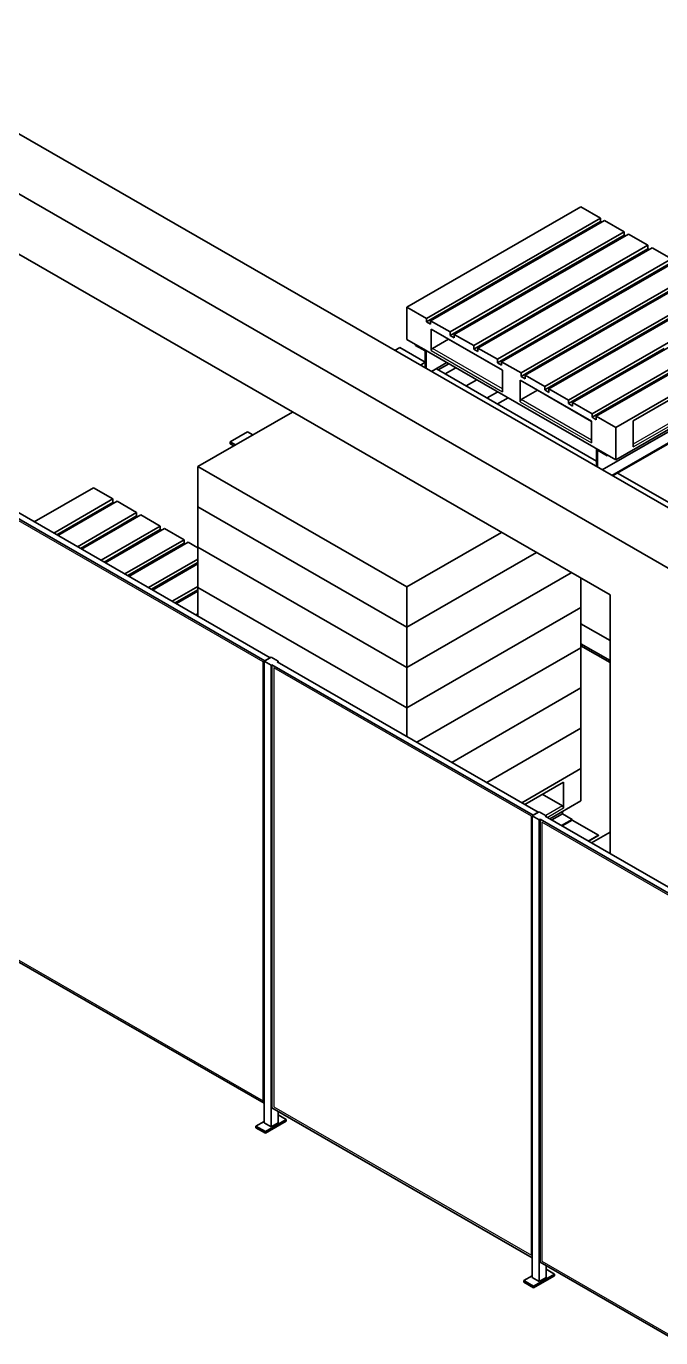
# Model space of a CAD drawing. Header units: millimetres. Extents: x 0 to 84100, y 0 to 59400.
# Drawn here: x 49213 to 51790, y 23918 to 29242 of the extents above; entities that cross this region are included whole.
import ezdxf

# ---------------------------------------------------------------- set-up
doc = ezdxf.new("R2010")
doc.units = ezdxf.units.MM
doc.header["$LTSCALE"] = 100
doc.layers.add('Visible (ISO)', color=7, linetype='Continuous', lineweight=35)
doc.layers.add('Visible Narrow (ISO)', color=7, linetype='Continuous', lineweight=25)

msp = doc.modelspace()

# ---------------------------------------------------------------- linework, layer by layer
at = {"layer": 'Visible (ISO)'}
for p, q in [((62213.72, 21056.92), (46374.53, 30178.1)), ((54842.13, 25546.25), (46798.79, 30178.1)), ((51583.55, 26933.16), (46586.66, 29810.68)), ((51465.7, 28508.91), (50758.59, 28101.72)), ((51465.7, 28508.91), (51544.89, 28463.31)), ((50837.79, 28056.11), (51544.89, 28463.31)), ((51561.86, 28453.53), (50854.76, 28046.34)), ((51474.18, 28408.69), (51544.89, 28449.41)), ((51544.89, 28463.31), (51544.89, 28449.41)), ((51544.89, 28449.41), (51549.8, 28446.58)), ((51561.86, 28453.53), (51641.06, 28407.93)), ((50933.95, 28000.73), (51641.06, 28407.93)), ((51658.03, 28398.15), (50950.92, 27990.96)), ((51474.18, 28408.69), (51226.7, 28266.17)), ((51479.09, 28405.86), (51474.18, 28408.69)), ((51570.35, 28353.31), (51641.06, 28394.03)), ((51641.06, 28407.93), (51641.06, 28394.03)), ((51641.06, 28394.03), (51645.96, 28391.21)), ((51658.03, 28398.15), (51737.23, 28352.55)), ((51030.12, 27945.35), (51737.23, 28352.55)), ((51754.2, 28342.78), (51047.09, 27935.58)), ((51570.35, 28353.31), (51322.86, 28210.79)), ((51394.99, 28357.43), (51394.99, 28363.08)), ((51554.73, 28344.32), (51559.64, 28341.49)), ((51575.25, 28350.49), (51570.35, 28353.31)), ((51666.52, 28297.93), (51737.23, 28338.65)), ((51737.23, 28352.55), (51737.23, 28338.65)), ((51737.23, 28338.65), (51742.13, 28335.83)), ((51754.2, 28342.78), (51833.39, 28297.17)), ((51126.29, 27889.97), (51833.39, 28297.17)), ((51850.36, 28287.4), (51143.26, 27880.2)), ((51666.52, 28297.93), (51419.03, 28155.41)), ((51483.75, 28303.44), (51488.65, 28300.62)), ((51493.98, 28303.68), (51493.98, 28309.33)), ((51647.72, 28287.11), (51652.62, 28284.28)), ((51650.9, 28288.94), (51655.8, 28286.11)), ((51671.42, 28295.11), (51666.52, 28297.93)), ((51762.68, 28242.55), (51833.39, 28283.27)), ((51155.99, 28225.45), (50908.5, 28082.93)), ((51155.99, 28225.45), (51226.7, 28266.17)), ((51160.89, 28222.63), (51155.99, 28225.45)), ((51222.45, 27834.6), (51929.56, 28241.79)), ((51226.7, 28266.17), (51231.6, 28263.35)), ((51946.53, 28232.02), (51239.42, 27824.82)), ((51762.68, 28242.55), (51515.2, 28100.03)), ((51549.83, 28230.73), (51554.73, 28227.91)), ((51569.2, 28236.24), (51564.3, 28239.07)), ((51579.92, 28248.06), (51584.82, 28245.24)), ((51743.89, 28231.73), (51748.79, 28228.9)), ((51747.07, 28233.56), (51751.97, 28230.74)), ((51767.59, 28239.73), (51762.68, 28242.55)), ((51252.15, 28170.07), (51004.66, 28027.55)), ((51076.79, 28174.2), (51076.79, 28179.84)), ((51252.15, 28170.07), (51322.86, 28210.79)), ((51257.06, 28167.25), (51252.15, 28170.07)), ((51318.62, 27779.22), (52025.73, 28186.41)), ((51322.86, 28210.79), (51327.77, 28207.97)), ((52042.7, 28176.64), (51335.59, 27769.44)), ((51479.84, 28189.47), (51419.86, 28154.93)), ((51479.01, 28189.95), (51479.84, 28189.47)), ((51479.84, 28189.47), (51479.84, 28184.78)), ((51512.3, 28203.48), (51507.4, 28206.3)), ((51858.85, 28187.17), (51611.36, 28044.65)), ((51645.99, 28175.36), (51650.9, 28172.53)), ((51665.37, 28180.86), (51660.47, 28183.69)), ((51676.08, 28192.68), (51680.99, 28189.86)), ((51348.32, 28114.69), (51100.83, 27972.17)), ((51165.55, 28120.2), (51170.45, 28117.38)), ((51175.78, 28120.45), (51175.78, 28126.09)), ((51236.54, 28161.08), (51241.44, 28158.25)), ((51348.32, 28114.69), (51419.03, 28155.41)), ((51353.22, 28111.87), (51348.32, 28114.69)), ((51414.79, 27723.84), (52121.89, 28131.03)), ((51419.03, 28155.41), (51423.93, 28152.59)), ((52138.86, 28121.26), (51431.76, 27714.07)), ((51608.47, 28148.1), (51603.57, 28150.92)), ((51955.02, 28131.79), (51707.53, 27989.28)), ((51742.16, 28119.98), (51747.06, 28117.15)), ((51761.54, 28125.49), (51756.63, 28128.31)), ((51772.25, 28137.3), (51777.15, 28134.48)), ((51783.9, 28144.01), (51783.9, 28138.36)), ((50837.79, 28056.11), (50758.59, 28101.72)), ((50758.59, 28101.72), (50758.59, 27970.09)), ((50837.79, 28042.21), (50908.5, 28082.93)), ((50908.5, 28082.93), (50913.4, 28080.11)), ((51444.49, 28059.31), (51197, 27916.8)), ((51261.72, 28064.82), (51266.62, 28062)), ((51337.33, 28102.72), (51332.43, 28105.54)), ((51332.7, 28105.7), (51337.61, 28102.88)), ((51333.54, 28105.22), (51333.26, 28105.06)), ((51444.49, 28059.31), (51515.2, 28100.03)), ((51449.39, 28056.49), (51444.49, 28059.31)), ((51510.95, 27668.46), (52218.06, 28075.66)), ((51515.2, 28100.03), (51520.1, 28097.21)), ((51523.29, 28099.05), (51518.39, 28101.87)), ((52235.03, 28065.88), (51527.92, 27658.69)), ((51704.64, 28092.72), (51699.73, 28095.54)), ((50837.79, 28042.21), (50837.79, 28056.11)), ((50854.76, 28032.44), (50837.79, 28042.21)), ((50933.95, 28000.73), (50854.76, 28046.34)), ((50854.76, 28046.34), (50854.76, 28032.44)), ((50857.59, 27925.35), (50857.59, 28012.82)), ((50857.59, 28012.82), (51147.5, 27845.87)), ((50933.95, 27986.83), (51004.66, 28027.55)), ((51004.66, 28027.55), (51009.57, 28024.73)), ((51246.93, 28055.35), (51101.66, 27971.69)), ((51251, 28053.01), (51246.1, 28055.83)), ((51540.65, 28003.94), (51293.16, 27861.42)), ((51357.88, 28009.44), (51362.79, 28006.62)), ((51433.5, 28047.34), (51428.59, 28050.16)), ((51428.87, 28050.32), (51433.77, 28047.5)), ((51540.65, 28003.94), (51611.36, 28044.65)), ((51545.55, 28001.11), (51540.65, 28003.94)), ((51607.12, 27613.08), (52314.23, 28020.28)), ((51611.36, 28044.65), (51616.27, 28041.83)), ((51619.46, 28043.67), (51614.55, 28046.49)), ((51607.12, 27481.46), (50758.59, 27970.09)), ((50862.54, 27933.92), (50928.3, 27971.79)), ((50928.3, 27972.1), (50928.3, 27971.79)), ((50928.3, 27971.79), (50928.57, 27971.95)), ((51147.5, 27845.56), (50928.3, 27971.79)), ((50933.95, 27986.83), (50933.95, 28000.73)), ((50950.92, 27977.06), (50933.95, 27986.83)), ((50944.19, 27962.95), (50943.91, 27962.8)), ((51030.12, 27945.35), (50950.92, 27990.96)), ((50950.92, 27990.96), (50950.92, 27977.06)), ((51030.12, 27931.45), (51100.83, 27972.17)), ((51100.83, 27972.17), (51105.73, 27969.35)), ((51347.17, 27997.63), (51342.27, 28000.45)), ((51454.05, 27954.06), (51458.95, 27951.24)), ((51465.7, 27960.77), (51465.7, 27955.13)), ((51636.82, 27948.56), (51707.53, 27989.28)), ((51707.53, 27989.28), (51712.43, 27986.45)), ((51715.62, 27988.29), (51710.72, 27991.11)), ((50710.3, 27925.61), (50730.31, 27937.14)), ((50833.53, 27877.69), (50730.31, 27937.14)), ((50793.95, 27949.73), (50836.37, 27925.3)), ((50793.95, 27946.46), (50793.95, 27949.73)), ((50793.95, 27946.46), (50833.55, 27923.66)), ((50833.55, 27923.66), (50833.55, 27854.64)), ((50836.37, 27853.01), (50836.37, 27925.3)), ((51007.88, 27925.96), (51008.16, 27926.12)), ((51015.34, 27921.98), (51015.06, 27921.82)), ((51030.12, 27931.45), (51030.12, 27945.35)), ((51047.09, 27921.68), (51030.12, 27931.45)), ((51043.73, 27905.63), (51043.46, 27905.47)), ((51126.29, 27889.97), (51047.09, 27935.58)), ((51047.09, 27935.58), (51047.09, 27921.68)), ((51126.29, 27876.08), (51197, 27916.8)), ((51197, 27916.8), (51201.9, 27913.97)), ((51636.82, 27948.56), (51389.33, 27806.04)), ((51443.34, 27942.25), (51438.43, 27945.07)), ((51550.22, 27898.69), (51555.12, 27895.86)), ((51625.83, 27936.58), (51620.93, 27939.41)), ((51621.2, 27939.56), (51626.1, 27936.74)), ((51641.72, 27945.73), (51636.82, 27948.56)), ((51732.98, 27893.18), (51803.7, 27933.9)), ((50813.52, 27866.17), (50833.55, 27877.7)), ((50858.79, 27840.1), (50921.56, 27876.25)), ((51529.34, 27477.01), (50878.8, 27851.63)), ((50928.74, 27872.11), (50885.98, 27847.49)), ((50957.13, 27855.76), (50914.37, 27831.14)), ((51126.29, 27876.08), (51126.29, 27889.97)), ((51143.26, 27866.3), (51126.29, 27876.08)), ((51128.86, 27856.29), (51129.13, 27856.45)), ((51222.45, 27834.6), (51143.26, 27880.2)), ((51143.26, 27880.2), (51143.26, 27866.3)), ((51147.5, 27845.87), (51147.5, 27758.4)), ((51222.45, 27820.7), (51293.16, 27861.42)), ((51293.16, 27861.42), (51298.07, 27858.59)), ((51460.08, 27841.13), (51455.17, 27843.95)), ((51732.98, 27893.18), (51485.5, 27750.66)), ((51508.12, 27874.45), (51508.12, 27868.8)), ((51539.5, 27886.87), (51534.6, 27889.69)), ((52314.23, 27888.65), (51607.12, 27481.46)), ((51646.38, 27843.31), (51651.29, 27840.48)), ((51722, 27881.2), (51717.09, 27884.03)), ((51717.37, 27884.18), (51722.27, 27881.36)), ((51737.89, 27890.35), (51732.98, 27893.18)), ((50999.78, 27781.96), (51042.53, 27806.58)), ((51218.21, 27717.68), (51218.21, 27805.15)), ((51218.21, 27805.15), (51508.12, 27638.2)), ((51222.45, 27820.7), (51222.45, 27834.6)), ((51239.42, 27810.92), (51222.45, 27820.7)), ((51318.62, 27779.22), (51239.42, 27824.82)), ((51239.42, 27824.82), (51239.42, 27810.92)), ((51318.62, 27765.32), (51389.33, 27806.04)), ((51389.33, 27806.04), (51394.23, 27803.21)), ((52239.27, 27836.98), (51551.74, 27441.06)), ((51829.15, 27837.8), (51581.66, 27695.28)), ((52278.87, 27814.18), (51591.34, 27418.25)), ((51594.18, 27416.62), (52278.87, 27810.91)), ((51635.67, 27831.49), (51630.77, 27834.31)), ((51127.38, 27757.72), (51084.63, 27733.1)), ((51223.16, 27726.25), (51288.92, 27764.12)), ((51288.92, 27764.43), (51288.92, 27764.12)), ((51508.12, 27637.89), (51288.92, 27764.12)), ((51318.62, 27765.32), (51318.62, 27779.22)), ((51335.59, 27755.55), (51318.62, 27765.32)), ((51414.79, 27723.84), (51335.59, 27769.44)), ((51335.59, 27769.44), (51335.59, 27755.55)), ((51414.79, 27709.94), (51485.5, 27750.66)), ((51485.5, 27750.66), (51490.4, 27747.84)), ((51677.83, 27639.9), (51925.32, 27782.42)), ((51731.84, 27776.11), (51726.93, 27778.94)), ((51742.55, 27787.93), (51747.45, 27785.11)), ((51127.22, 27708.57), (51169.97, 27733.19)), ((51414.79, 27709.94), (51414.79, 27723.84)), ((51431.76, 27700.17), (51414.79, 27709.94)), ((51510.95, 27668.46), (51431.76, 27714.07)), ((51431.76, 27714.07), (51431.76, 27700.17)), ((51510.95, 27654.56), (51581.66, 27695.28)), ((51581.66, 27695.28), (51586.57, 27692.46)), ((49910.06, 27454.67), (50294, 27675.76)), ((51508.12, 27638.2), (51508.12, 27550.73)), ((51510.95, 27654.56), (51510.95, 27668.46)), ((51527.92, 27644.79), (51510.95, 27654.56)), ((51607.12, 27613.08), (51527.92, 27658.69)), ((51527.92, 27658.69), (51527.92, 27644.79)), ((51677.83, 27534.44), (51677.83, 27639.9)), ((50111.87, 27595.78), (50041.16, 27555.06)), ((50133.48, 27583.33), (50111.87, 27595.78)), ((51607.12, 27481.46), (51607.12, 27613.08)), ((50041.16, 27555.06), (50041.16, 27546.88)), ((50041.16, 27555.06), (50062.77, 27542.61)), ((50041.16, 27546.88), (50055.68, 27538.52)), ((51529.34, 27526.25), (51571.76, 27501.82)), ((51529.34, 27453.96), (51529.34, 27526.25)), ((51532.17, 27452.33), (51532.17, 27521.35)), ((51532.17, 27521.35), (51571.76, 27498.55)), ((51571.76, 27498.55), (51571.76, 27501.82)), ((51571.76, 27498.55), (51574.6, 27500.18)), ((50758.59, 26966.03), (49910.06, 27454.67)), ((49910.06, 27291.16), (49910.06, 27454.67)), ((51964.9, 27226.18), (51614.19, 27428.14)), ((49485.8, 27368.76), (49245.36, 27230.3)), ((49485.8, 27368.76), (49565, 27323.16)), ((49324.55, 27184.7), (49565, 27323.16)), ((49581.97, 27313.38), (49341.52, 27174.92)), ((49565, 27323.16), (49565, 27309.26)), ((49581.97, 27313.38), (49661.16, 27267.78)), ((50182.3, 26666.32), (49121.64, 27277.11)), ((49142.85, 27289.33), (50203.51, 26678.54)), ((49494.28, 27268.54), (49336.62, 27177.75)), ((49420.72, 27129.32), (49661.16, 27267.78)), ((49678.13, 27258.01), (49437.69, 27119.54)), ((49494.28, 27268.54), (49565, 27309.26)), ((49499.19, 27265.72), (49494.28, 27268.54)), ((49565, 27309.26), (49569.9, 27306.44)), ((49661.16, 27267.78), (49661.16, 27253.88)), ((49678.13, 27258.01), (49757.33, 27212.4)), ((50758.59, 26802.52), (49910.06, 27291.16)), ((49910.06, 27291.15), (49910.07, 27291.16)), ((50758.59, 26802.52), (49910.06, 27291.15)), ((49910.06, 27127.64), (49910.06, 27291.15)), ((49415.09, 27217.29), (49415.09, 27222.93)), ((49590.45, 27213.16), (49432.79, 27122.37)), ((49516.89, 27073.94), (49757.33, 27212.4)), ((49590.45, 27213.16), (49661.16, 27253.88)), ((49595.35, 27210.34), (49590.45, 27213.16)), ((49661.16, 27253.88), (49666.07, 27251.06)), ((49757.33, 27212.4), (49757.33, 27198.5)), ((49503.85, 27163.29), (49508.75, 27160.47)), ((49514.08, 27163.54), (49514.08, 27169.18)), ((49686.62, 27157.78), (49528.95, 27066.99)), ((49774.3, 27202.63), (49533.86, 27064.17)), ((49574.83, 27204.17), (49579.74, 27201.34)), ((49613.05, 27018.56), (49853.5, 27157.02)), ((49686.62, 27157.78), (49757.33, 27198.5)), ((49691.52, 27154.96), (49686.62, 27157.78)), ((49757.33, 27198.5), (49762.23, 27195.68)), ((49774.3, 27202.63), (49853.5, 27157.02)), ((49853.5, 27157.02), (49853.5, 27143.12)), ((51142.53, 27187.13), (50758.59, 26966.03)), ((49589.3, 27096.1), (49584.4, 27098.92)), ((49600.02, 27107.91), (49604.92, 27105.09)), ((49782.78, 27102.4), (49625.12, 27011.61)), ((49870.47, 27147.25), (49630.02, 27008.79)), ((49667.82, 27146.96), (49672.73, 27144.14)), ((49671, 27148.79), (49675.9, 27145.97)), ((49782.78, 27102.4), (49853.5, 27143.12)), ((49787.69, 27099.58), (49782.78, 27102.4)), ((49853.5, 27143.12), (49858.4, 27140.3)), ((49870.47, 27147.25), (49910.06, 27124.45)), ((50758.59, 26639.01), (49910.06, 27127.64)), ((49910.06, 27127.63), (49910.07, 27127.64)), ((50758.59, 26639), (49910.06, 27127.63)), ((49910.06, 26964.13), (49910.06, 27127.63)), ((51284.5, 27105.37), (50758.59, 26802.52)), ((51284.5, 27105.37), (50758.59, 26802.52)), ((49569.93, 27090.59), (49574.83, 27087.76)), ((49696.18, 27052.53), (49701.09, 27049.71)), ((49709.22, 26963.18), (49910.06, 27078.84)), ((49878.95, 27047.03), (49721.29, 26956.23)), ((49910.06, 27059.29), (49726.19, 26953.41)), ((49763.99, 27091.58), (49768.89, 27088.76)), ((49767.17, 27093.41), (49772.07, 27090.59)), ((49878.95, 27047.03), (49910.06, 27064.94)), ((49883.85, 27044.2), (49878.95, 27047.03)), ((49666.1, 27035.21), (49671, 27032.38)), ((49685.47, 27040.72), (49680.57, 27043.54)), ((49792.35, 26997.15), (49797.25, 26994.33)), ((49804, 27003.86), (49804, 26998.22)), ((51426.47, 27023.61), (50758.59, 26639.01)), ((51426.48, 27023.61), (50758.59, 26639)), ((51465.7, 26882.69), (51465.7, 27001.02)), ((49762.26, 26979.83), (49767.17, 26977.01)), ((49781.64, 26985.34), (49776.73, 26988.16)), ((49805.39, 26907.8), (49910.06, 26968.08)), ((49910.06, 26954.18), (49817.45, 26900.85)), ((49910.06, 26948.54), (49822.36, 26898.03)), ((49888.52, 26941.78), (49893.42, 26938.95)), ((50758.59, 26475.49), (49910.06, 26964.13)), ((50758.59, 26475.48), (49910.06, 26964.12)), ((49910.06, 26847.52), (49910.06, 26964.12)), ((49910.06, 26964.12), (49910.07, 26964.12)), ((50758.59, 26802.52), (50758.59, 26966.03)), ((49858.43, 26924.45), (49863.33, 26921.63)), ((49877.8, 26929.96), (49872.9, 26932.78)), ((51583.55, 25883.83), (51583.55, 26933.16)), ((49901.55, 26852.42), (49910.06, 26857.32)), ((51465.7, 26882.69), (50758.59, 26475.49)), ((51465.7, 26882.68), (50758.59, 26475.48)), ((51465.69, 26882.68), (51465.7, 26882.68)), ((51465.7, 26719.17), (51465.7, 26882.68)), ((50758.59, 26639.01), (50758.59, 26802.52)), ((51583.55, 26748.29), (51465.7, 26816.16)), ((51465.7, 26734.72), (51583.55, 26666.85)), ((51465.7, 26726.54), (51583.55, 26658.68)), ((50178.76, 26664.29), (50207.05, 26680.57)), ((50182.3, 26666.32), (50203.51, 26678.54)), ((50207.05, 26680.57), (50235.33, 26664.29)), ((51465.7, 26719.17), (50799.33, 26335.43)), ((51465.7, 26719.16), (50799.33, 26335.43)), ((51465.69, 26719.16), (51465.7, 26719.16)), ((51465.7, 26555.65), (51465.7, 26719.16)), ((50207.05, 26648), (50178.76, 26664.29)), ((50178.76, 24790.47), (50178.76, 26664.29)), ((50210.58, 26650.03), (50207.05, 26648)), ((50207.05, 24774.18), (50207.05, 26648)), ((51271.24, 26039.24), (50210.58, 26650.03)), ((50210.58, 24851.43), (50210.58, 26650.03)), ((50235.33, 26664.29), (50231.8, 26662.25)), ((50231.8, 26662.25), (51292.46, 26051.46)), ((50235.33, 26660.21), (50235.33, 26664.29)), ((50758.59, 26475.49), (50758.59, 26639)), ((51465.7, 26555.65), (50941.3, 26253.67)), ((51465.7, 26555.64), (50941.31, 26253.67)), ((51465.69, 26555.65), (51465.7, 26555.64)), ((51465.7, 26392.13), (51465.7, 26555.64)), ((50758.59, 26358.89), (50758.59, 26475.48)), ((51465.7, 26392.13), (51083.28, 26171.91)), ((51465.7, 26392.12), (51083.29, 26171.91)), ((51465.69, 26392.13), (51465.7, 26392.12)), ((51465.7, 26228.62), (51465.7, 26392.12)), ((51465.7, 26228.62), (51225.26, 26090.15)), ((51465.7, 26228.61), (51465.7, 26096.99)), ((51237.32, 26083.2), (51394.99, 26174)), ((51394.99, 26174), (51394.99, 26068.53)), ((51390.04, 26077.11), (51308.39, 26124.13)), ((51465.7, 26096.99), (51339.54, 26024.34)), ((51267.71, 26037.2), (51295.99, 26053.49)), ((51295.99, 26020.92), (51267.71, 26037.2)), ((51267.71, 24163.39), (51267.71, 26037.2)), ((51271.24, 26039.24), (51292.46, 26051.46)), ((51295.99, 26053.49), (51324.28, 26037.2)), ((51324.28, 26037.2), (51320.74, 26035.17)), ((51320.74, 26035.17), (52381.4, 25424.37)), ((51324.28, 26033.13), (51324.28, 26037.2)), ((51390.75, 26045.32), (51346.93, 26020.09)), ((51390.75, 26053.83), (51390.75, 26045.32)), ((51390.75, 26045.32), (51430.34, 26022.51)), ((51299.53, 26022.95), (51295.99, 26020.92)), ((51295.99, 24147.1), (51295.99, 26020.92)), ((52360.19, 25412.16), (51299.53, 26022.95)), ((51299.53, 24224.35), (51299.53, 26022.95)), ((51430.34, 26022.51), (51386.53, 25997.28)), ((51389.37, 25995.65), (51430.34, 26019.24)), ((51430.34, 26019.24), (51430.34, 26022.51)), ((51430.34, 26019.24), (51536.41, 25958.17)), ((51536.41, 25958.17), (51495.43, 25934.57)), ((51496.14, 25934.16), (51536.41, 25957.35)), ((51583.55, 25970.72), (51508.1, 25927.28)), ((51536.41, 25957.35), (51536.41, 25958.17)), ((49121.64, 25478.51), (50178.76, 24869.75)), ((50210.58, 24851.43), (51267.71, 24242.67)), ((50235.33, 24790.47), (50235.33, 24837.18)), ((50235.33, 24823.04), (50268.92, 24803.7)), ((50145.18, 24777.23), (50178.76, 24796.58)), ((50184.07, 24754.84), (50145.18, 24777.23)), ((50145.18, 24770.69), (50145.18, 24777.23)), ((50145.18, 24770.69), (50184.07, 24748.3)), ((50178.76, 24790.47), (50207.05, 24774.18)), ((50268.92, 24803.7), (50184.07, 24754.84)), ((50184.07, 24748.3), (50268.92, 24797.16)), ((50207.05, 24774.18), (50235.33, 24790.47)), ((50268.92, 24797.16), (50268.92, 24803.7)), ((50184.07, 24748.3), (50184.07, 24754.84)), ((51299.53, 24224.35), (52356.65, 23615.59)), ((51357.86, 24176.62), (51273.01, 24127.76)), ((51273.01, 24121.22), (51357.86, 24170.08)), ((51324.28, 24163.39), (51324.28, 24210.1)), ((51324.28, 24195.96), (51357.86, 24176.62)), ((51357.86, 24170.08), (51357.86, 24176.62)), ((51234.12, 24150.15), (51267.71, 24169.49)), ((51273.01, 24127.76), (51234.12, 24150.15)), ((51234.12, 24143.61), (51234.12, 24150.15)), ((51234.12, 24143.61), (51273.01, 24121.22)), ((51267.71, 24163.39), (51295.99, 24147.1)), ((51273.01, 24121.22), (51273.01, 24127.76)), ((51295.99, 24147.1), (51324.28, 24163.39))]:
    msp.add_line(p, q, dxfattribs=at)
for centre, major_axis, start_param, end_param in [((50862.54, 27928.2), (3.49, 6.07), 0.7834645, 2.3542608), ((51223.16, 27720.53), (3.49, 6.07), 0.7834645, 2.3542608), ((51390.04, 26071.38), (3.49, -6.07), 0.7873319, 2.3581282)]:
    msp.add_ellipse(centre, major_axis=major_axis, ratio=0.5780931, start_param=start_param, end_param=end_param, dxfattribs=at)
at = {"layer": 'Visible Narrow (ISO)'}
for p, q in [((51645.68, 28285.93), (51650.58, 28283.11)), ((51741.84, 28230.55), (51746.75, 28227.73)), ((50857.59, 27925.35), (51147.5, 27758.4)), ((51147.5, 27769.82), (50862.54, 27933.92)), ((51218.21, 27717.68), (51508.12, 27550.73)), ((51508.12, 27562.15), (51223.16, 27726.25)), ((51920.37, 27685.53), (51677.83, 27545.86)), ((51677.83, 27534.44), (51925.32, 27676.96)), ((50175.23, 26662.22), (49128.71, 27264.87)), ((49665.78, 27145.78), (49670.68, 27142.96)), ((49761.94, 27090.4), (49766.85, 27087.58)), ((50175.23, 24879.96), (50175.23, 26662.22)), ((50217.65, 26637.79), (50217.65, 24855.53)), ((51264.17, 26035.14), (50217.65, 26637.79)), ((51264.17, 24252.88), (51264.17, 26035.14)), ((51390.04, 26077.11), (51322.51, 26038.22)), ((51328.89, 26030.47), (51394.99, 26068.53)), ((51306.6, 26010.7), (51306.6, 24228.45)), ((52353.12, 25408.05), (51306.6, 26010.7)), ((49128.71, 25482.61), (50175.23, 24879.96)), ((50217.65, 24855.53), (51264.17, 24252.88)), ((51306.6, 24228.45), (52353.12, 23625.8))]:
    msp.add_line(p, q, dxfattribs=at)

doc.saveas('drawing.dxf')
